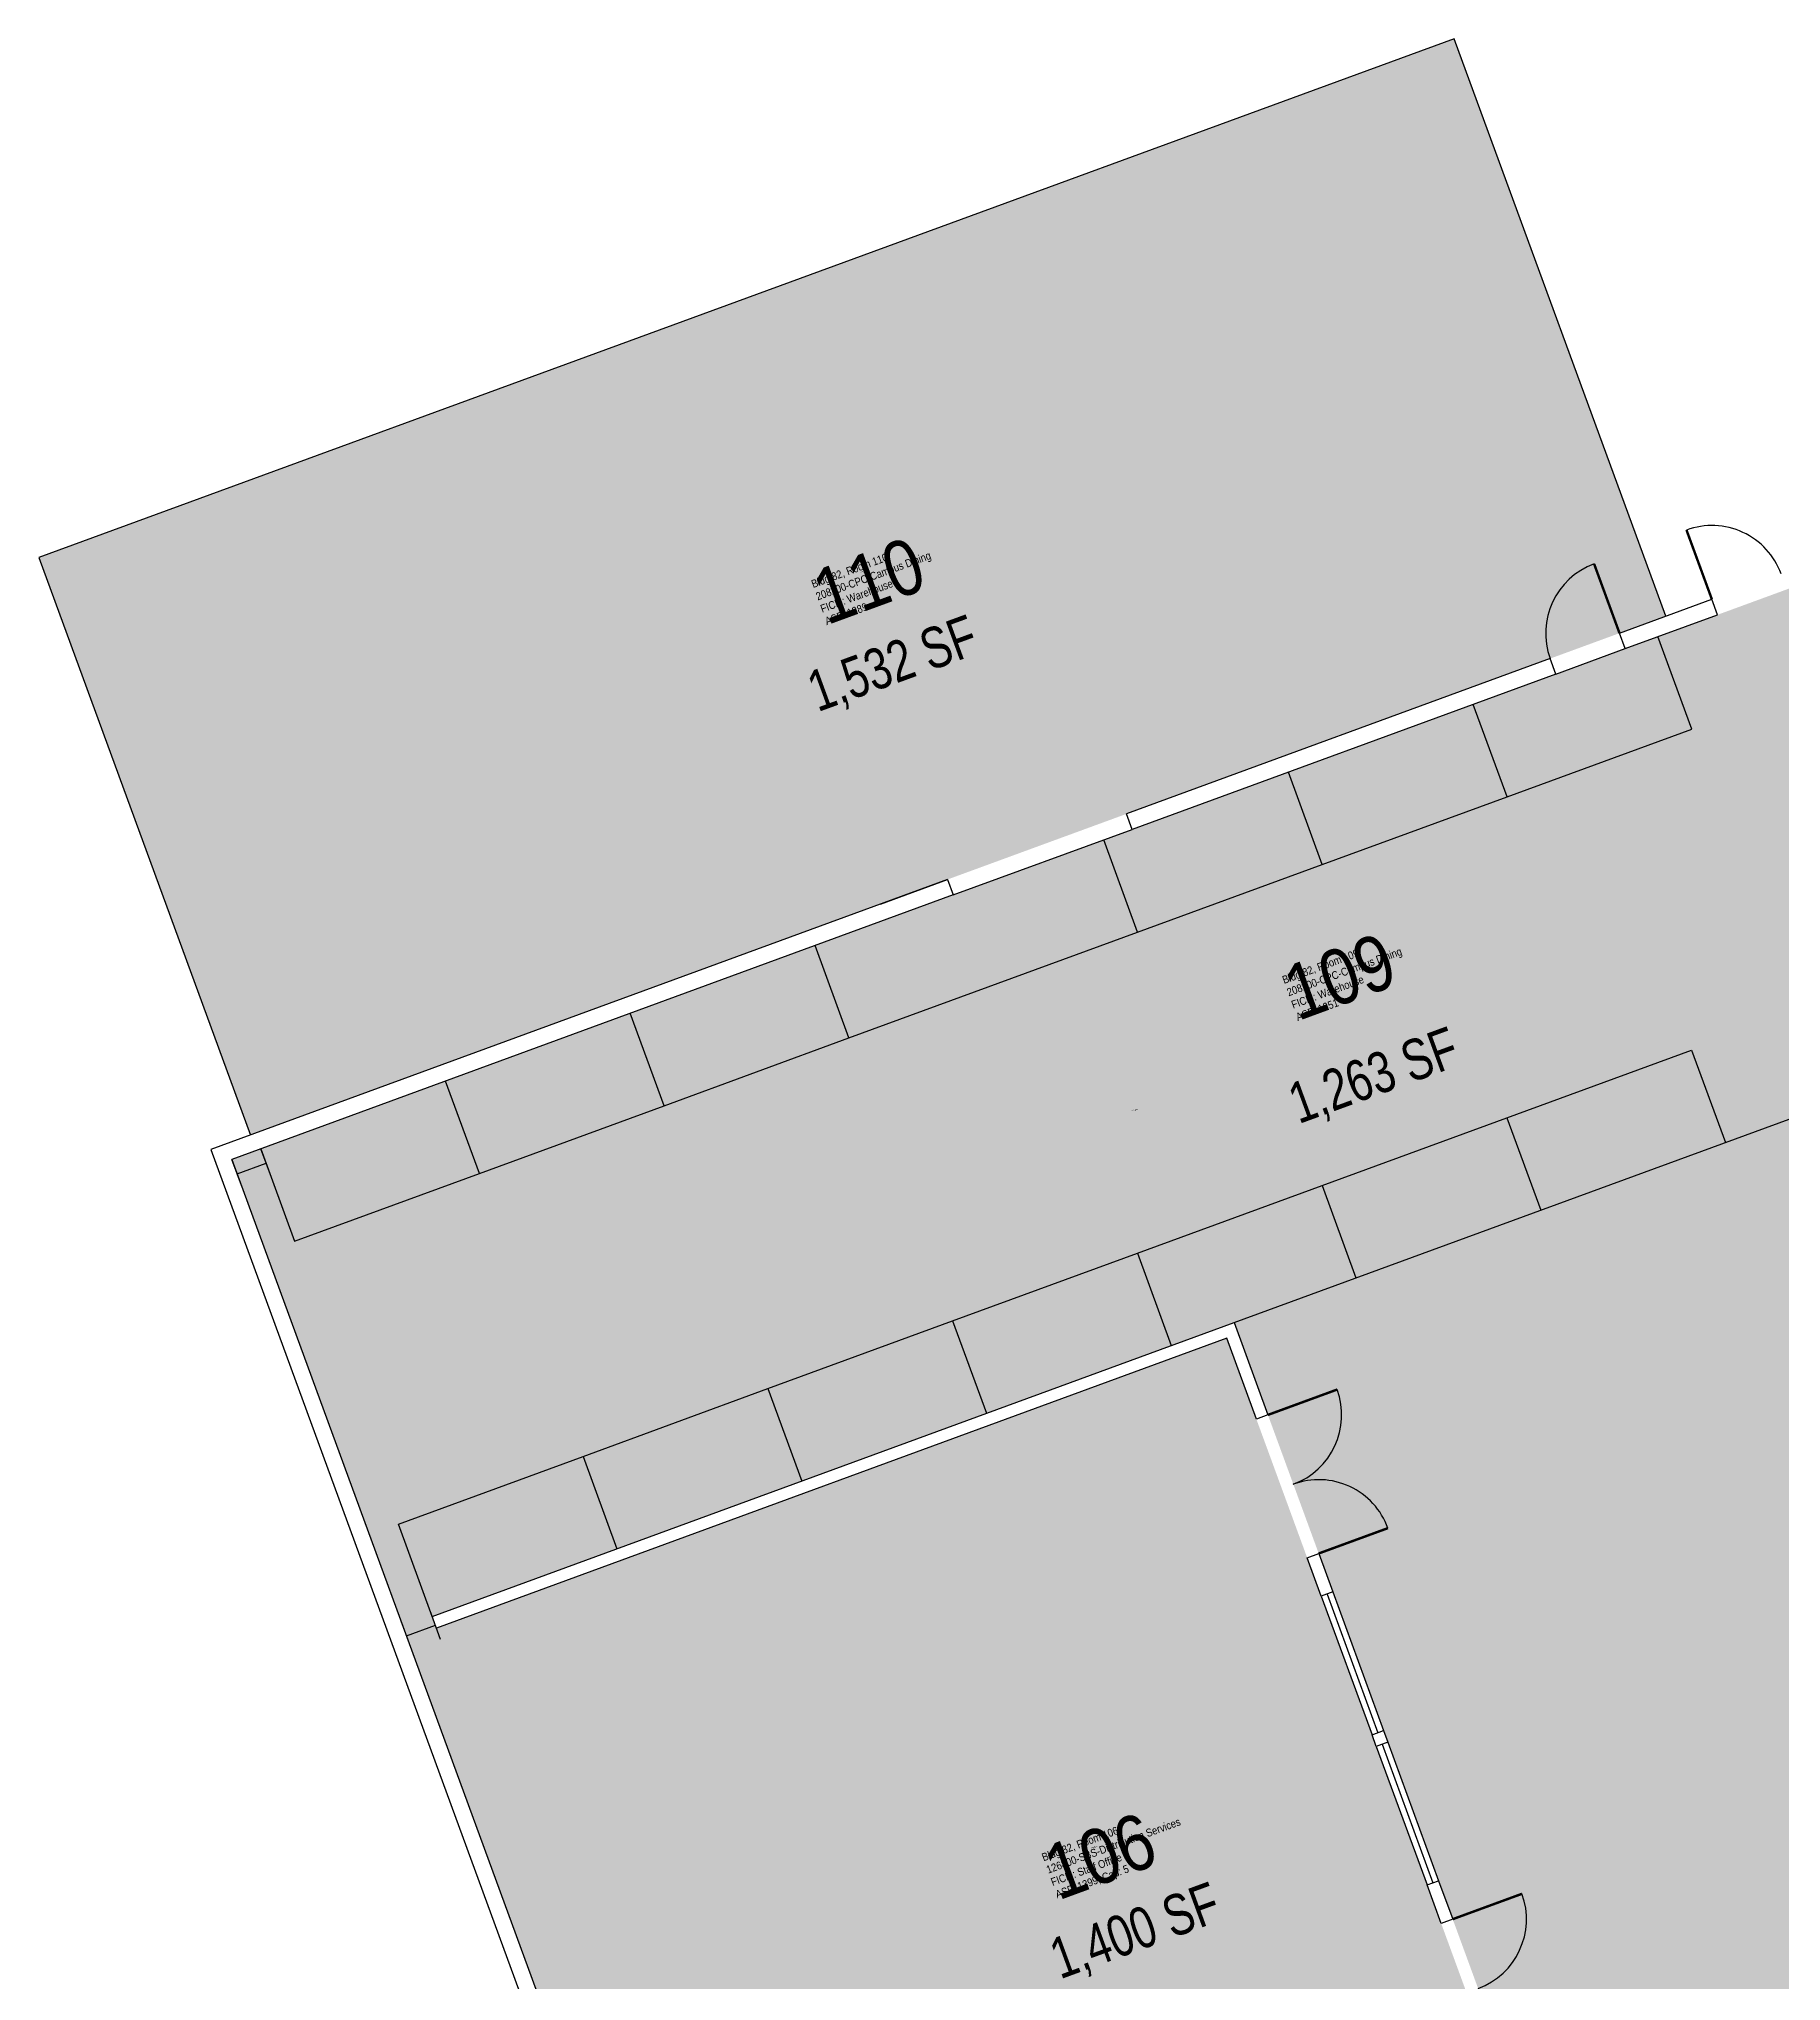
# Model space of a CAD drawing. Header units: inches. Extents: x 69176992 to 69179037, y 27694441 to 27697266.
# Drawn here: x 69176992 to 69177842, y 27696318 to 27697266 of the extents above; entities that cross this region are included whole.
import ezdxf
from ezdxf.enums import TextEntityAlignment as Align

# ---------------------------------------------------------------- set-up
doc = ezdxf.new("R2010")
doc.units = ezdxf.units.IN
doc.header["$LTSCALE"] = 50
doc.header["$MEASUREMENT"] = 0
doc.layers.get('0').update_dxf_attribs({"linetype": 'CONTINUOUS'})
for name, color, linetype in [('A-COLS', 5, 'CONTINUOUS'), ('A-DOOR', 2, 'CONTINUOUS'), ('A-FLOR', 3, 'CONTINUOUS'), ('A-GLAZ', 1, 'CONTINUOUS'), ('A-IDEN-RNUM', 7, 'CONTINUOUS'), ('A-IDEN-SNUM', 4, 'CONTINUOUS'), ('A-IDEN-VNUM', 4, 'CONTINUOUS'), ('A-WALL', 5, 'CONTINUOUS'), ('AREA-TEXT', 3, 'CONTINUOUS'), ('Rooms-Category-Color', 7, 'CONTINUOUS'), ('Rooms-College-Color', 7, 'CONTINUOUS'), ('Rooms-Department-Color', 7, 'CONTINUOUS'), ('Rooms-Division-Color', 7, 'CONTINUOUS'), ('Rooms-Information', 7, 'CONTINUOUS')]:
    doc.layers.add(name, color=color, linetype=linetype)
doc.styles.add('CP_AREA', font='arial.ttf', dxfattribs={"height": 15})
doc.styles.add('CP_ROOMSNUMBER', font='arial.ttf', dxfattribs={"height": 1})
doc.styles.add('CP_ROOMVNUMBER', font='arial.ttf', dxfattribs={"width": 0.85, "height": 0.075})

# ---------------------------------------------------------------- blocks, each defined once
blk = doc.blocks.new('COL1')
for p, q in [((-0.5, 0.5), (0.5, 0.5)), ((0, 0.5), (0, -0.5)), ((-0.5, -0.5), (0.5, -0.5))]:
    blk.add_line(p, q)

msp = doc.modelspace()

# ---------------------------------------------------------------- hatches: boundary and pattern name
at = {"layer": 'Rooms-Category-Color', "true_color": 0xe3c5e1}
for points in [[(69177094.89, 27696731.03), (69176991.66, 27697012.7), (69177682.15, 27697265.77), (69177785.38, 27696984.1), (69177094.89, 27696731.03)], [(69177171.04, 27696486.77), (69177085.87, 27696719.16), (69177788.15, 27696976.55), (69177828.58, 27696866.24), (69177871.77, 27696748.39), (69177183.58, 27696496.16), (69177185.13, 27696491.94), (69177171.04, 27696486.77)], [(69177574.8, 27696639.55), (69177932.07, 27696770.49), (69177966.51, 27696676.55), (69177972.14, 27696678.61), (69177937.71, 27696772.56), (69178036.3, 27696808.69), (69178066.25, 27696726.95), (69178061.56, 27696725.23), (69178217.1, 27696300.83), (69178221.8, 27696302.55), (69178236.25, 27696263.12), (69177774.75, 27696093.98), (69177574.8, 27696639.55)]]:
    msp.add_hatch(color=254, dxfattribs=at).paths.add_polyline_path(points)
at = {"layer": 'Rooms-Category-Color', "true_color": 0xadadad}
msp.add_hatch(color=253, dxfattribs=at).paths.add_polyline_path([(69178440.29, 27696185.13), (69178285.61, 27696128.44), (69178221.8, 27696302.55), (69178228.37, 27696304.96), (69178224.24, 27696316.23), (69178212.97, 27696312.1), (69178065.69, 27696713.96), (69178076.96, 27696718.09), (69178072.83, 27696729.36), (69178066.25, 27696726.95), (69178036.3, 27696808.69), (69177871.77, 27696748.39), (69177788.15, 27696976.55), (69178024.76, 27697063.27), (69178068.81, 27696943.09), (69178151.39, 27696973.35), (69178189.94, 27696868.2), (69178440.29, 27696185.13)])
at = {"layer": 'Rooms-Category-Color', "true_color": 0xfa9ba3}
msp.add_hatch(color=241, dxfattribs=at).paths.add_polyline_path([(69177171.04, 27696486.77), (69177185.13, 27696491.94), (69177185.64, 27696490.53), (69177571.23, 27696631.85), (69177767.38, 27696096.66), (69177505.42, 27696000.65), (69177398.05, 27696293.59), (69177392.42, 27696291.53), (69177403.77, 27696260.55), (69177271.7, 27696212.14), (69177171.04, 27696486.77)])
at = {"layer": 'Rooms-College-Color', "true_color": 0x80bc67}
for points in [[(69177094.89, 27696731.03), (69176991.66, 27697012.7), (69177682.15, 27697265.77), (69177785.38, 27696984.1), (69177094.89, 27696731.03)], [(69177171.04, 27696486.77), (69177085.87, 27696719.16), (69177788.15, 27696976.55), (69177828.58, 27696866.24), (69177871.77, 27696748.39), (69177183.58, 27696496.16), (69177185.13, 27696491.94), (69177171.04, 27696486.77)], [(69177574.8, 27696639.55), (69177932.07, 27696770.49), (69177966.51, 27696676.55), (69177972.14, 27696678.61), (69177937.71, 27696772.56), (69178036.3, 27696808.69), (69178066.25, 27696726.95), (69178061.56, 27696725.23), (69178217.1, 27696300.83), (69178221.8, 27696302.55), (69178236.25, 27696263.12), (69177774.75, 27696093.98), (69177574.8, 27696639.55)], [(69177171.04, 27696486.77), (69177185.13, 27696491.94), (69177185.64, 27696490.53), (69177571.23, 27696631.85), (69177767.38, 27696096.66), (69177505.42, 27696000.65), (69177398.05, 27696293.59), (69177392.42, 27696291.53), (69177403.77, 27696260.55), (69177271.7, 27696212.14), (69177171.04, 27696486.77)]]:
    msp.add_hatch(color=83, dxfattribs=at).paths.add_polyline_path(points)
at = {"layer": 'Rooms-College-Color', "true_color": 0xadadad}
msp.add_hatch(color=253, dxfattribs=at).paths.add_polyline_path([(69178440.29, 27696185.13), (69178285.61, 27696128.44), (69178221.8, 27696302.55), (69178228.37, 27696304.96), (69178224.24, 27696316.23), (69178212.97, 27696312.1), (69178065.69, 27696713.96), (69178076.96, 27696718.09), (69178072.83, 27696729.36), (69178066.25, 27696726.95), (69178036.3, 27696808.69), (69177871.77, 27696748.39), (69177788.15, 27696976.55), (69178024.76, 27697063.27), (69178068.81, 27696943.09), (69178151.39, 27696973.35), (69178189.94, 27696868.2), (69178440.29, 27696185.13)])
at = {"layer": 'Rooms-Department-Color', "true_color": 0x80bc67}
for points in [[(69177094.89, 27696731.03), (69176991.66, 27697012.7), (69177682.15, 27697265.77), (69177785.38, 27696984.1), (69177094.89, 27696731.03)], [(69177171.04, 27696486.77), (69177085.87, 27696719.16), (69177788.15, 27696976.55), (69177828.58, 27696866.24), (69177871.77, 27696748.39), (69177183.58, 27696496.16), (69177185.13, 27696491.94), (69177171.04, 27696486.77)], [(69177574.8, 27696639.55), (69177932.07, 27696770.49), (69177966.51, 27696676.55), (69177972.14, 27696678.61), (69177937.71, 27696772.56), (69178036.3, 27696808.69), (69178066.25, 27696726.95), (69178061.56, 27696725.23), (69178217.1, 27696300.83), (69178221.8, 27696302.55), (69178236.25, 27696263.12), (69177774.75, 27696093.98), (69177574.8, 27696639.55)], [(69177171.04, 27696486.77), (69177185.13, 27696491.94), (69177185.64, 27696490.53), (69177571.23, 27696631.85), (69177767.38, 27696096.66), (69177505.42, 27696000.65), (69177398.05, 27696293.59), (69177392.42, 27696291.53), (69177403.77, 27696260.55), (69177271.7, 27696212.14), (69177171.04, 27696486.77)]]:
    msp.add_hatch(color=83, dxfattribs=at).paths.add_polyline_path(points)
at = {"layer": 'Rooms-Department-Color', "true_color": 0xacacac}
msp.add_hatch(color=253, dxfattribs=at).paths.add_polyline_path([(69178440.29, 27696185.13), (69178285.61, 27696128.44), (69178221.8, 27696302.55), (69178228.37, 27696304.96), (69178224.24, 27696316.23), (69178212.97, 27696312.1), (69178065.69, 27696713.96), (69178076.96, 27696718.09), (69178072.83, 27696729.36), (69178066.25, 27696726.95), (69178036.3, 27696808.69), (69177871.77, 27696748.39), (69177788.15, 27696976.55), (69178024.76, 27697063.27), (69178068.81, 27696943.09), (69178151.39, 27696973.35), (69178189.94, 27696868.2), (69178440.29, 27696185.13)])
at = {"layer": 'Rooms-Division-Color', "true_color": 0x80bc67}
for points in [[(69177094.89, 27696731.03), (69176991.66, 27697012.7), (69177682.15, 27697265.77), (69177785.38, 27696984.1), (69177094.89, 27696731.03)], [(69177171.04, 27696486.77), (69177085.87, 27696719.16), (69177788.15, 27696976.55), (69177828.58, 27696866.24), (69177871.77, 27696748.39), (69177183.58, 27696496.16), (69177185.13, 27696491.94), (69177171.04, 27696486.77)], [(69177574.8, 27696639.55), (69177932.07, 27696770.49), (69177966.51, 27696676.55), (69177972.14, 27696678.61), (69177937.71, 27696772.56), (69178036.3, 27696808.69), (69178066.25, 27696726.95), (69178061.56, 27696725.23), (69178217.1, 27696300.83), (69178221.8, 27696302.55), (69178236.25, 27696263.12), (69177774.75, 27696093.98), (69177574.8, 27696639.55)], [(69177171.04, 27696486.77), (69177185.13, 27696491.94), (69177185.64, 27696490.53), (69177571.23, 27696631.85), (69177767.38, 27696096.66), (69177505.42, 27696000.65), (69177398.05, 27696293.59), (69177392.42, 27696291.53), (69177403.77, 27696260.55), (69177271.7, 27696212.14), (69177171.04, 27696486.77)]]:
    msp.add_hatch(color=83, dxfattribs=at).paths.add_polyline_path(points)
at = {"layer": 'Rooms-Division-Color', "true_color": 0xadadad}
msp.add_hatch(color=253, dxfattribs=at).paths.add_polyline_path([(69178440.29, 27696185.13), (69178285.61, 27696128.44), (69178221.8, 27696302.55), (69178228.37, 27696304.96), (69178224.24, 27696316.23), (69178212.97, 27696312.1), (69178065.69, 27696713.96), (69178076.96, 27696718.09), (69178072.83, 27696729.36), (69178066.25, 27696726.95), (69178036.3, 27696808.69), (69177871.77, 27696748.39), (69177788.15, 27696976.55), (69178024.76, 27697063.27), (69178068.81, 27696943.09), (69178151.39, 27696973.35), (69178189.94, 27696868.2), (69178440.29, 27696185.13)])

# ---------------------------------------------------------------- linework, layer by layer
at = {"layer": 'A-DOOR'}
msp.add_line((69177437.76, 27696848.13), (69177525.08, 27696880.13), dxfattribs=at)
at = {"layer": 'A-DOOR', "const_width": 1.2}
for points in [[(69177807.92, 27696992.36), (69177795.53, 27697026.16)], [(69177762.85, 27696975.84), (69177750.46, 27697009.64)], [(69177591.31, 27696594.48), (69177625.12, 27696606.87)], [(69177616.09, 27696526.88), (69177649.89, 27696539.26)], [(69177681.47, 27696348.48), (69177715.28, 27696360.87)]]:
    msp.add_lwpolyline(points, dxfattribs=at)
at = {"layer": 'A-DOOR'}
for centre, start, end in [((69177807.92, 27696992.36), 20.12833, 110.12833), ((69177762.85, 27696975.84), 110.12833, 200.12833), ((69177591.31, 27696594.48), 290.12833, 20.12833), ((69177616.09, 27696526.88), 20.12833, 110.12833), ((69177681.47, 27696348.48), 290.12833, 20.12833)]:
    msp.add_arc(centre, 36, start, end, dxfattribs=at)
at = {"layer": 'A-FLOR'}
for p, q in [((69177798.13, 27696929.09), (69177781.61, 27696974.15)), ((69177708, 27696896.05), (69177691.48, 27696941.12)), ((69177708, 27696896.05), (69177798.13, 27696929.09)), ((69177617.86, 27696863.01), (69177601.34, 27696908.08)), ((69177617.86, 27696863.01), (69177708, 27696896.05)), ((69177527.72, 27696829.98), (69177511.2, 27696875.05)), ((69177527.72, 27696829.98), (69177617.86, 27696863.01)), ((69177386.88, 27696778.36), (69177527.72, 27696829.98)), ((69177386.88, 27696778.36), (69177370.37, 27696823.43)), ((69177296.75, 27696745.32), (69177280.23, 27696790.39)), ((69177296.75, 27696745.32), (69177386.88, 27696778.36)), ((69177707.88, 27696739.44), (69177798.02, 27696772.48)), ((69177798.02, 27696772.48), (69177814.53, 27696727.41)), ((69177206.61, 27696712.29), (69177190.09, 27696757.36)), ((69177574.8, 27696639.55), (69177878.56, 27696750.88)), ((69177206.61, 27696712.29), (69177296.75, 27696745.32)), ((69177617.74, 27696706.41), (69177707.88, 27696739.44)), ((69177707.88, 27696739.44), (69177724.4, 27696694.38)), ((69177099.96, 27696724.32), (69177116.47, 27696679.25)), ((69177116.47, 27696679.25), (69177206.61, 27696712.29)), ((69177527.61, 27696673.37), (69177617.74, 27696706.41)), ((69177617.74, 27696706.41), (69177634.26, 27696661.34)), ((69177437.47, 27696640.34), (69177527.61, 27696673.37)), ((69177527.61, 27696673.37), (69177544.12, 27696628.3)), ((69177347.33, 27696607.3), (69177437.47, 27696640.34)), ((69177437.47, 27696640.34), (69177453.99, 27696595.27)), ((69177257.2, 27696574.27), (69177347.33, 27696607.3)), ((69177347.33, 27696607.3), (69177363.85, 27696562.23)), ((69177167.06, 27696541.23), (69177257.2, 27696574.27)), ((69177257.2, 27696574.27), (69177273.71, 27696529.2)), ((69177183.58, 27696496.16), (69177167.06, 27696541.23))]:
    msp.add_line(p, q, dxfattribs=at)
at = {"layer": 'A-GLAZ'}
for p, q in [((69177617.34, 27696506.03), (69177642.12, 27696438.43)), ((69177620.16, 27696507.06), (69177644.93, 27696439.46)), ((69177622.97, 27696508.1), (69177647.75, 27696440.49)), ((69177644.18, 27696432.8), (69177668.96, 27696365.19)), ((69177647, 27696433.83), (69177671.78, 27696366.23)), ((69177649.81, 27696434.86), (69177674.59, 27696367.26))]:
    msp.add_line(p, q, dxfattribs=at)
at = {"layer": 'A-WALL'}
for p, q in [((69177682.15, 27697265.77), (69176991.66, 27697012.7)), ((69177785.38, 27696984.1), (69177682.15, 27697265.77)), ((69176991.66, 27697012.7), (69177094.89, 27696731.03)), ((69177762.85, 27696975.84), (69177807.92, 27696992.36)), ((69177810.68, 27696984.81), (69177807.92, 27696992.36)), ((69177765.61, 27696968.29), (69177762.85, 27696975.84)), ((69177765.61, 27696968.29), (69177810.68, 27696984.81)), ((69177731.81, 27696955.9), (69177765.61, 27696968.29)), ((69177729.05, 27696963.45), (69177522.31, 27696887.68)), ((69177731.81, 27696955.9), (69177729.05, 27696963.45)), ((69177731.81, 27696955.9), (69177525.08, 27696880.13)), ((69177525.08, 27696880.13), (69177522.31, 27696887.68)), ((69177434.99, 27696855.68), (69177075.56, 27696723.94)), ((69177402.3, 27696843.7), (69177434.99, 27696855.68)), ((69177434.99, 27696855.68), (69177437.76, 27696848.13)), ((69177437.76, 27696848.13), (69177085.87, 27696719.16)), ((69177075.56, 27696723.94), (69177281.7, 27696161.49)), ((69177085.87, 27696719.16), (69177289.25, 27696164.25)), ((69177183.58, 27696496.16), (69177574.8, 27696639.55)), ((69177574.8, 27696639.55), (69177591.31, 27696594.48)), ((69177571.23, 27696631.85), (69177185.64, 27696490.53)), ((69177585.68, 27696592.41), (69177571.23, 27696631.85)), ((69177591.31, 27696594.48), (69177585.68, 27696592.41)), ((69177610.46, 27696524.81), (69177616.09, 27696526.88)), ((69177617.34, 27696506.03), (69177610.46, 27696524.81)), ((69177616.09, 27696526.88), (69177622.97, 27696508.1)), ((69177622.97, 27696508.1), (69177617.34, 27696506.03)), ((69177642.12, 27696438.43), (69177647.75, 27696440.49)), ((69177644.18, 27696432.8), (69177642.12, 27696438.43)), ((69177647.75, 27696440.49), (69177649.81, 27696434.86)), ((69177649.81, 27696434.86), (69177644.18, 27696432.8)), ((69177668.96, 27696365.19), (69177674.59, 27696367.26)), ((69177675.84, 27696346.41), (69177668.96, 27696365.19)), ((69177674.59, 27696367.26), (69177681.47, 27696348.48)), ((69177681.47, 27696348.48), (69177675.84, 27696346.41))]:
    msp.add_line(p, q, dxfattribs=at)

# ---------------------------------------------------------------- block references
at = {"layer": 'A-COLS', "xscale": 15, "yscale": 15, "zscale": 15, "rotation": 110.1283294445701}
for p in [(69177095.49, 27696714.7), (69177178.08, 27696489.35)]:
    msp.add_blockref('COL1', p, dxfattribs=at)

# ---------------------------------------------------------------- texts
at = {"layer": 'A-IDEN-RNUM', "style": 'CP_ROOMSNUMBER'}
for s, p in [('0110-00', (69177393.59, 27697005.28)), ('0109-00', (69177526.17, 27696742.71)), ('0106-00', (69177506.4, 27696383.08))]:
    msp.add_text(s, height=0.36, rotation=20.12833, dxfattribs=at).set_placement(p)
at = {"layer": 'A-IDEN-SNUM', "style": 'CP_ROOMSNUMBER'}
for s, p in [('0820011000', (69177392.33, 27697005.26)), ('0820010900', (69177524.9, 27696742.7)), ('0820010600', (69177505.13, 27696383.07))]:
    msp.add_text(s, height=0.36, rotation=20.12833, dxfattribs=at).set_placement(p)
at = {"layer": 'A-IDEN-VNUM', "style": 'CP_ROOMVNUMBER', "width": 0.85}
for s, p in [('110', (69177376.09, 27696979.67)), ('109', (69177605.86, 27696786.53)), ('106', (69177488.9, 27696357.48))]:
    msp.add_text(s, height=27, rotation=20.12833, dxfattribs=at).set_placement(p)
at = {"layer": 'AREA-TEXT', "style": 'CP_AREA', "width": 0.75}
for s, p in [('1,532 SF', (69177408.12, 27696961.26)), ('1,263 SF', (69177642.79, 27696760.31)), ('1,400 SF', (69177526.38, 27696343.09))]:
    msp.add_text(s, height=20, rotation=20.12833, dxfattribs=at).set_placement(p, align=Align.MIDDLE_CENTER)
at = {"layer": 'Rooms-Information', "char_height": 3.8571, "width": 86.4, "attachment_point": 7, "rotation": 20.12833, "style": 'CP_ROOMVNUMBER'}
for s, insert in [('Bldg.82, Room 110^M^J208200-CPC-Campus Dining^M^JFICM: Warehouse^M^JASF: 1289', (69177376.09, 27696979.67)), ('Bldg.82, Room 109^M^J208200-CPC-Campus Dining^M^JFICM: Warehouse^M^JASF: 1251', (69177605.86, 27696786.53)), ('Bldg.82, Room 106^M^J126800-SBS-Distribution Services^M^JFICM: Staff Office^M^JASF: 1399, Cap: 5', (69177488.9, 27696357.48))]:
    msp.add_mtext(s, dxfattribs=dict(at, insert=insert))

doc.saveas('drawing.dxf')
